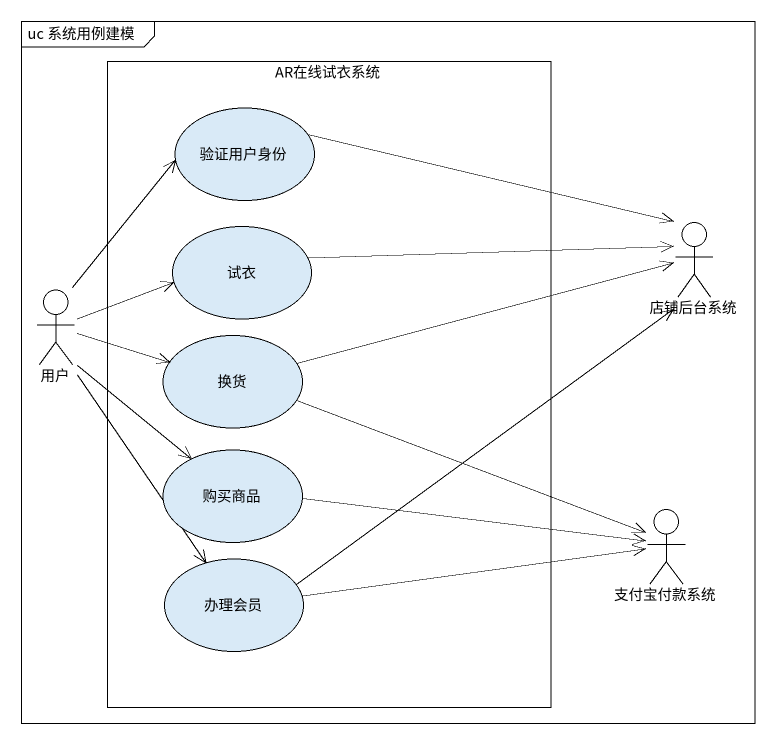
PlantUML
@startuml
mainframe uc 系统用例建模
rectangle AR在线试衣系统 {
  usecase 验证用户身份
  usecase 试衣
  usecase 换货
  usecase 购买商品
  usecase 办理会员
}
actor 店铺后台系统
actor 用户
actor 支付宝付款系统
验证用户身份 -right-> 店铺后台系统
试衣 -right-> 店铺后台系统
用户 -up-> 验证用户身份
用户 -right-> 试衣
用户 -right-> 换货
用户 --> 购买商品
用户 --> 办理会员
换货 -right-> 店铺后台系统
换货 -right-> 支付宝付款系统
购买商品 -right-> 支付宝付款系统
办理会员 -up-> 店铺后台系统
办理会员 -right-> 支付宝付款系统
@enduml
